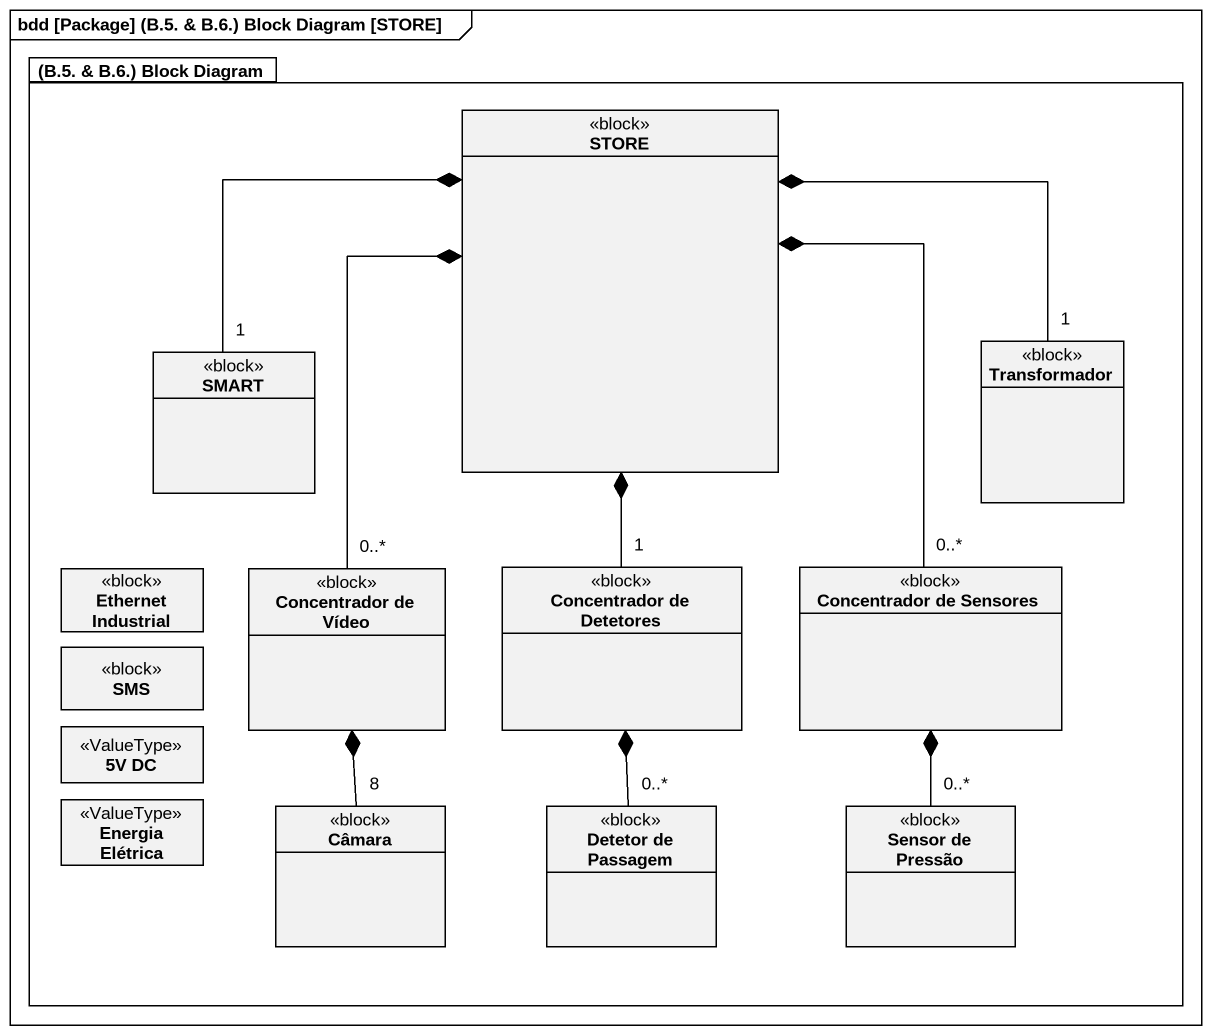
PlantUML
@startuml
mainframe bdd [Package] (B.5. & B.6.) Block Diagram [STORE]
hide circle
hide empty members
package "(B.5. & B.6.) Block Diagram" as B_5_B_6_Block_Diagram {
  class STORE <<block>>
  class SMART <<block>>
  class Transformador <<block>>
  class "Ethernet Industrial" as Ethernet_Industrial <<block>>
  class "Concentrador de Vídeo" as Concentrador_de_Vídeo <<block>>
  class "Concentrador de Detetores" as Concentrador_de_Detetores <<block>>
  class "Concentrador de Sensores" as Concentrador_de_Sensores <<block>>
  class SMS <<block>>
  class "5V DC" as c5V_DC <<ValueType>>
  class "Energia Elétrica" as Energia_Elétrica <<ValueType>>
  class Câmara <<block>>
  class "Detetor de Passagem" as Detetor_de_Passagem <<block>>
  class "Sensor de Pressão" as Sensor_de_Pressão <<block>>
}
SMART "1" -right-* STORE
Transformador "1" -left-* STORE
Concentrador_de_Vídeo "0..*" -up-* STORE
Concentrador_de_Detetores "1" -up-* STORE
Concentrador_de_Sensores "0..*" -up-* STORE
Câmara "8" -up-* Concentrador_de_Vídeo
Detetor_de_Passagem "0..*" -up-* Concentrador_de_Detetores
Sensor_de_Pressão "0..*" -up-* Concentrador_de_Sensores
@enduml
